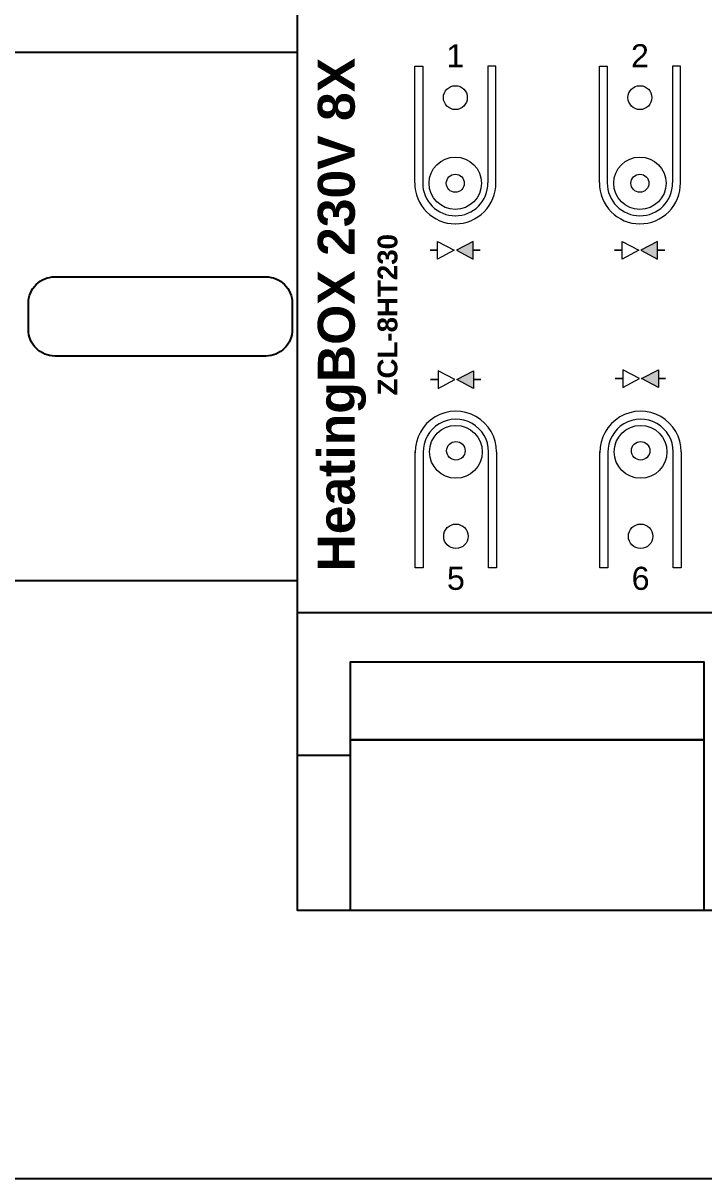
# Model space of a CAD drawing. Header units: millimetres. Extents: x 2517 to 4319, y 573 to 1664.
# Drawn here: x 3090.4 to 3142, y 1508.2 to 1595.7 of the extents above; entities that cross this region are included whole.
import ezdxf
from ezdxf.enums import TextEntityAlignment as Align

# ---------------------------------------------------------------- set-up
doc = ezdxf.new("R2010")
doc.units = ezdxf.units.MM
doc.set_wipeout_variables(frame=1)
doc.layers.add('Enclosure', color=7, linetype='Continuous')
doc.layers.add('Serigraph', color=7, linetype='Continuous')
doc.styles.add('Arial', font='arial.ttf')
doc.styles.add('Arial Rounded MT', font='')
doc.styles.get("Standard").update_dxf_attribs({"font": 'arial.ttf'})
doc.styles.get('Arial Rounded MT').set_extended_font_data('Arial Rounded MT Bold')

# ---------------------------------------------------------------- blocks, each defined once
blk = doc.blocks.new('*U7')
at = {"ltscale": 2}
blk.add_lwpolyline([(0, 20), (0, -20), (895.8, -20), (895.8, 20), (0, 20)], dxfattribs=at)
for points in [[(565.234, 3), (581.234, 3, -0.414214), (583.234, 1), (583.234, -1, -0.414214), (581.234, -3), (565.234, -3, -0.414214), (563.234, -1), (563.234, 1, -0.414214)], [(590.234, 3), (606.234, 3, -0.414214), (608.234, 1), (608.234, -1, -0.414214), (606.234, -3), (590.234, -3, -0.414214), (588.234, -1), (588.234, 1, -0.414214)], [(615.234, 3), (631.234, 3, -0.414214), (633.234, 1), (633.234, -1, -0.414214), (631.234, -3), (615.234, -3, -0.414214), (613.234, -1), (613.234, 1, -0.414214)]]:
    blk.add_lwpolyline(points, format="xyb", close=True, dxfattribs=at)
blk = doc.blocks.new('ZCL-8HT230_ENCLOSURE')
at = {"layer": 'Enclosure'}
blk.add_lwpolyline([(0, 45), (80, 45), (80, -45), (0, -45)], close=True, dxfattribs=at)
at = {"layer": 'Enclosure', "lineweight": 9}
for points in [[(8.883, 10.111), (8.883, 18.956), (9.487, 18.956), (9.487, 10.111)], [(15.03, 10.111), (15.03, 18.956), (14.426, 18.956), (14.426, 10.111)], [(22.873, 10.111), (22.873, 18.956), (23.477, 18.956), (23.477, 10.111)], [(29.021, 10.111), (29.021, 18.956), (28.417, 18.956), (28.417, 10.111)], [(9.528, -19.046), (8.921, -19.046)], [(15.079, -19.046), (14.472, -19.046)], [(23.528, -19.046), (22.921, -19.046)], [(29.079, -19.046), (28.472, -19.046)]]:
    blk.add_lwpolyline(points, dxfattribs=at)
at = {"layer": 'Enclosure'}
for points in [[(0, -22.429), (80, -22.429)], [(4.01, -45), (4.017, -26.172), (30.796, -26.172), (30.796, -45)], [(4.015, -32.065), (30.796, -32.065)], [(30.796, -32.065), (4.015, -32.065)], [(0, -33.222), (4.014, -33.218)]]:
    blk.add_lwpolyline(points, dxfattribs=at)
at = {"layer": 'Enclosure', "lineweight": 9}
for centre, radius in [((11.959, 16.572), 0.906), ((25.949, 16.572), 0.906), ((11.956, 10.089), 1.986), ((25.947, 10.089), 1.986), ((11.956, 10.09), 0.683), ((25.946, 10.09), 0.683)]:
    blk.add_circle(centre, radius, dxfattribs=at)
at = {"layer": 'Enclosure', "lineweight": 9, "ltscale": 100}
for centre, radius in [((12, -10.257), 2), ((26, -10.257), 2), ((12, -10.176), 0.702), ((26, -10.176), 0.702), ((12, -16.652), 0.927), ((26, -16.652), 0.927)]:
    blk.add_circle(centre, radius, dxfattribs=at)
at = {"layer": 'Enclosure', "lineweight": 9}
for centre, radius, start, end in [((11.956, 10.089), 3.074, 179.59125, 269.95329), ((11.957, 10.09), 2.47, 179.49124, 269.92873), ((11.956, 10.09), 2.47, 270.07127, 0.50876), ((11.956, 10.089), 3.074, 270.04671, 0.40875), ((25.947, 10.089), 3.074, 179.59125, 269.95329), ((25.947, 10.09), 2.47, 179.49124, 269.92873), ((25.946, 10.09), 2.47, 270.07127, 0.50876), ((25.947, 10.089), 3.074, 270.04671, 0.40875)]:
    blk.add_arc(centre, radius, start, end, dxfattribs=at)
at = {"layer": 'Enclosure', "lineweight": 9, "ltscale": 100}
for centre, radius, start, end in [((12, -10.257), 3.079, 0.00936, 181.20053), ((12, -10.257), 2.473, 359.94048, 181.34045), ((26, -10.257), 3.079, 0.00936, 181.20053), ((26, -10.257), 2.473, 359.94048, 181.34045)]:
    blk.add_arc(centre, radius, start, end, dxfattribs=at)
at = {"layer": 'Enclosure', "lineweight": 9}
for points in [[(8.921, -19.046), (8.923, -16.141), (8.921, -13.207), (8.921, -10.256)], [(9.528, -10.254), (9.528, -13.206), (9.526, -16.141), (9.528, -19.046)], [(14.472, -19.046), (14.474, -16.141), (14.472, -13.206), (14.472, -10.254)], [(15.079, -10.256), (15.079, -13.207), (15.077, -16.141), (15.079, -19.046)], [(22.921, -19.046), (22.923, -16.141), (22.921, -13.207), (22.921, -10.256)], [(23.528, -10.254), (23.528, -13.206), (23.526, -16.141), (23.528, -19.046)], [(28.472, -19.046), (28.474, -16.141), (28.472, -13.206), (28.472, -10.254)], [(29.079, -10.256), (29.079, -13.207), (29.077, -16.141), (29.079, -19.046)]]:
    blk.add_open_spline(points, degree=3, dxfattribs=at)
blk = doc.blocks.new('ZCL-8HT230_SERIGRAPH')
at = {"layer": 'Serigraph', "lineweight": 0}
h = blk.add_hatch(color=256, dxfattribs=at)
h.dxf.hatch_style = 2
h.paths.add_polyline_path([(13.302, 4.343), (13.302, 5.683), (12.034, 5.013)])
h = blk.add_hatch(color=256, dxfattribs=at)
h.dxf.hatch_style = 2
h.paths.add_polyline_path([(27.292, 4.342), (27.292, 5.682), (26.024, 5.013)])
h = blk.add_hatch(color=256, dxfattribs=at)
h.dxf.hatch_style = 2
h.paths.add_polyline_path([(13.345, -4.119), (13.345, -5.459), (12.077, -4.789)])
h = blk.add_hatch(color=256, dxfattribs=at)
h.dxf.hatch_style = 2
h.paths.add_polyline_path([(27.345, -4.038), (27.345, -5.378), (26.077, -4.709)])
at = {"layer": 'Serigraph', "lineweight": 5}
for points in [[(10.605, 4.343), (10.605, 5.683), (11.873, 5.013), (10.605, 4.343)], [(24.595, 4.342), (24.595, 5.682), (25.863, 5.013), (24.595, 4.342)], [(10.605, 5.013), (10.073, 5.012), (10.039, 5.012), (10.072, 5.012), (10.605, 5.013)], [(13.816, 5.012), (13.849, 5.012), (13.814, 5.012), (13.302, 5.013), (13.816, 5.012)], [(24.595, 5.012), (24.063, 5.012), (24.029, 5.012), (24.062, 5.012), (24.595, 5.012)], [(27.806, 5.012), (27.839, 5.012), (27.804, 5.012), (27.292, 5.012), (27.806, 5.012)], [(10.648, -4.119), (10.648, -5.459), (11.916, -4.789), (10.648, -4.119)], [(24.648, -4.038), (24.648, -5.378), (25.916, -4.709), (24.648, -4.038)], [(10.648, -4.789), (10.116, -4.788), (10.082, -4.788), (10.115, -4.788), (10.648, -4.789)], [(13.859, -4.788), (13.892, -4.788), (13.857, -4.788), (13.345, -4.789), (13.859, -4.788)], [(24.648, -4.708), (24.116, -4.708), (24.081, -4.708), (24.115, -4.708), (24.648, -4.708)], [(27.859, -4.708), (27.892, -4.708), (27.857, -4.708), (27.345, -4.708), (27.859, -4.708)]]:
    blk.add_lwpolyline(points, dxfattribs=at)
at = {"layer": 'Serigraph', "lineweight": 0}
for points in [[(13.302, 4.343), (13.302, 5.683), (12.034, 5.013), (13.302, 4.343)], [(27.292, 4.342), (27.292, 5.682), (26.024, 5.013), (27.292, 4.342)], [(13.345, -4.119), (13.345, -5.459), (12.077, -4.789), (13.345, -4.119)], [(27.345, -4.038), (27.345, -5.378), (26.077, -4.709), (27.345, -4.038)]]:
    blk.add_lwpolyline(points, dxfattribs=at)
at = {"layer": 'Serigraph', "char_height": 1.75, "attachment_point": 5, "style": 'Arial'}
for s, insert in [('1', (11.959, 19.746)), ('2', (25.949, 19.746)), ('5', (12, -19.847)), ('6', (26, -19.847))]:
    blk.add_mtext(s, dxfattribs=dict(at, insert=insert))
at = {"layer": 'Serigraph', "attachment_point": 5, "rotation": 90, "style": 'Arial Rounded MT'}
for s, width, insert, char_height in [('\\pxqc;HeatingBOX 230V 8X', 52.74989, (3.364, 0.132), 2.8), ('\\pxqc;ZCL-8HT230', 28.97902, (6.827, 0.132), 1.5)]:
    blk.add_mtext_dynamic_manual_height_columns(s, width=width, gutter_width=12.5, heights=[0], dxfattribs=dict(at, insert=insert, char_height=char_height))
blk = doc.blocks.new('ZCL-8HT230_ATT_DEF')
blk.add_wipeout([(0, 45), (80, 45), (80, -45), (0, -45)])
at = {"layer": 'Enclosure'}
blk.add_blockref('ZCL-8HT230_ENCLOSURE', (0, 0), dxfattribs=at)
at = {"layer": 'Serigraph'}
blk.add_blockref('ZCL-8HT230_SERIGRAPH', (0, 0), dxfattribs=at)
at = {"color": 3, "flags": 2}
blk.add_attdef('REFERENCE', text='', height=2.5, dxfattribs=at).set_placement((16.552, 28.377), align=Align.CENTER)
at = {"color": 3}
blk.add_attdef('PHYSICAL.ADD.', text='', height=2.5, dxfattribs=at).set_placement((62.279, 28.377), align=Align.CENTER)

msp = doc.modelspace()

# ---------------------------------------------------------------- block references
at = {"color": 1}
msp.add_blockref('*U7', (2527.543, 1573.49), dxfattribs=at)

# ---------------------------------------------------------------- next in the draw order: block references
msp.add_blockref('ZCL-8HT230_ATT_DEF', (3111.178, 1573.49))

# ---------------------------------------------------------------- next in the draw order: linework, layer by layer
msp.add_lwpolyline([(3017.777, 1663.966), (3283.763, 1663.966), (3283.763, 1508.166), (3017.777, 1508.166)], close=True)

doc.saveas('drawing.dxf')
